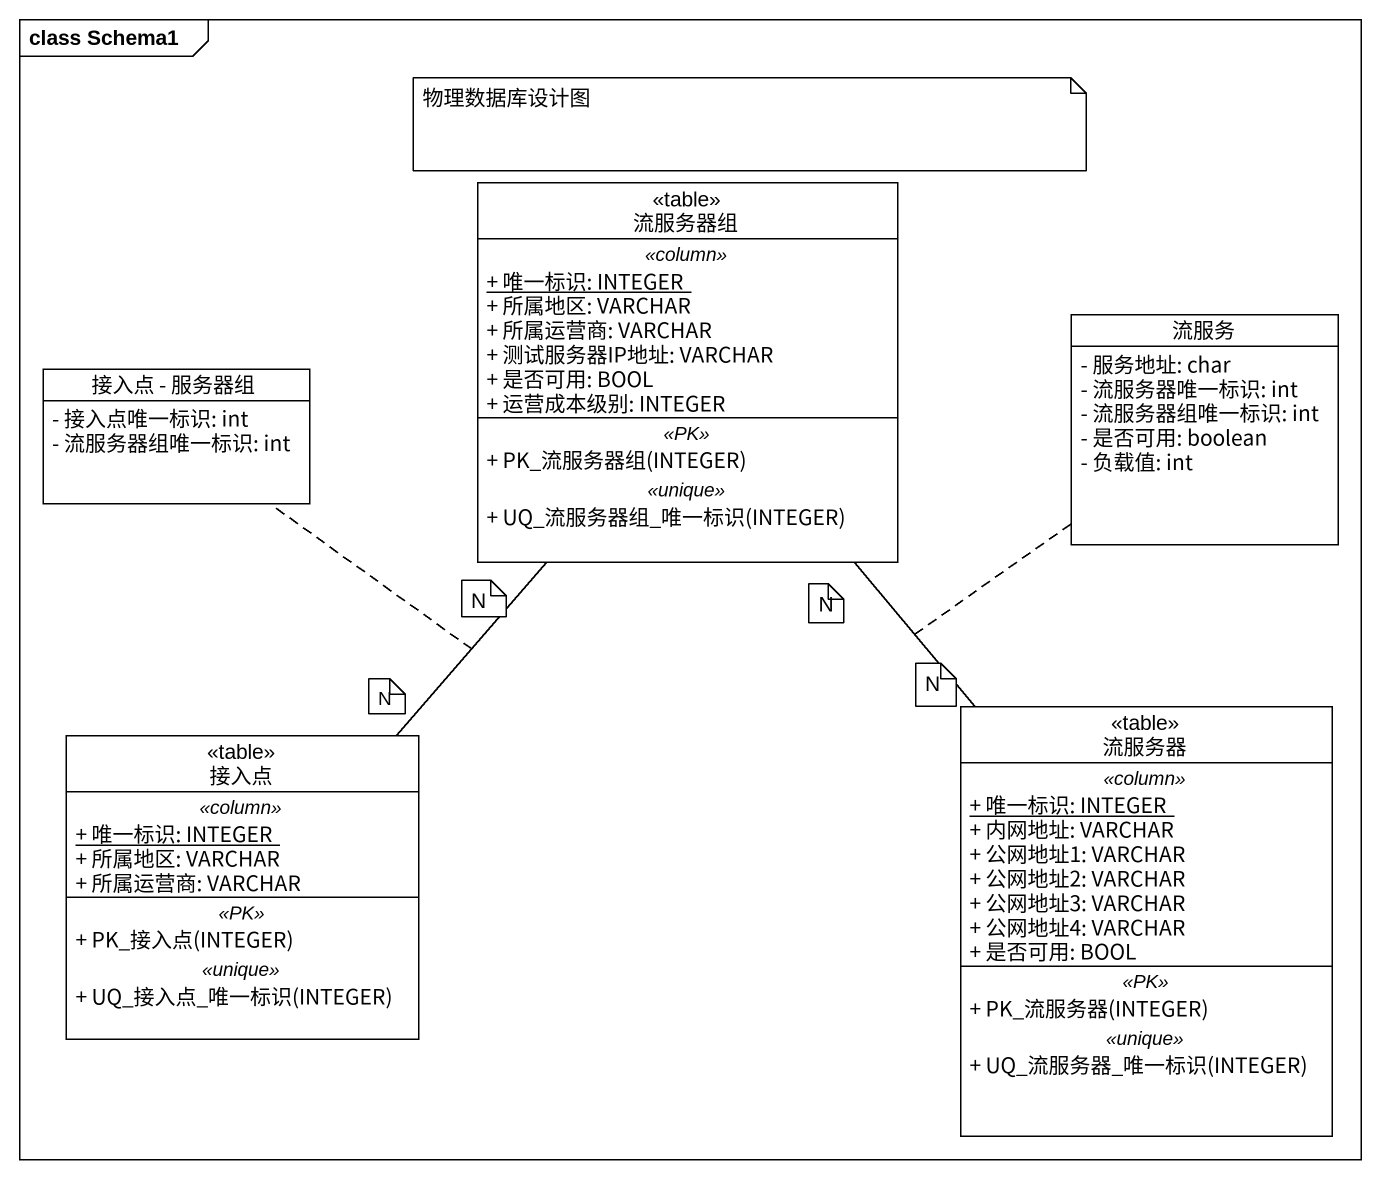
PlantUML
@startuml
mainframe class Schema1
hide circle
hide empty members
skinparam classAttributeIconSize 0
class 流服务器组 <<table>> {
  .. <<column>> ..
  {static} + 唯一标识: INTEGER
  + 所属地区: VARCHAR
  + 所属运营商: VARCHAR
  + 测试服务器IP地址: VARCHAR
  + 是否可用: BOOL
  + 运营成本级别: INTEGER
  .. <<PK>> ..
  + PK_流服务器组(INTEGER)
  .. <<unique>> ..
  + UQ_流服务器组_唯一标识(INTEGER)
}
class 流服务 {
  - 服务地址: char
  - 流服务器唯一标识: int
  - 流服务器组唯一标识: int
  - 是否可用: boolean
  - 负载值: int
}
class "接入点 - 服务器组" as 接入点_服务器组 {
  - 接入点唯一标识: int
  - 流服务器组唯一标识: int
}
class 接入点 <<table>> {
  .. <<column>> ..
  {static} + 唯一标识: INTEGER
  + 所属地区: VARCHAR
  + 所属运营商: VARCHAR
  .. <<PK>> ..
  + PK_接入点(INTEGER)
  .. <<unique>> ..
  + UQ_接入点_唯一标识(INTEGER)
}
class 流服务器 <<table>> {
  .. <<column>> ..
  {static} + 唯一标识: INTEGER
  + 内网地址: VARCHAR
  + 公网地址1: VARCHAR
  + 公网地址2: VARCHAR
  + 公网地址3: VARCHAR
  + 公网地址4: VARCHAR
  + 是否可用: BOOL
  .. <<PK>> ..
  + PK_流服务器(INTEGER)
  .. <<unique>> ..
  + UQ_流服务器_唯一标识(INTEGER)
}
接入点 -up- 流服务器组
(接入点, 流服务器组) .. 接入点_服务器组
流服务器 -up- 流服务器组
(流服务器, 流服务器组) .. 流服务
note as N1
  物理数据库设计图
end note
note as N2
  N
end note
note as N3
  N
end note
note as N4
  N
end note
note as N5
  N
end note
@enduml
